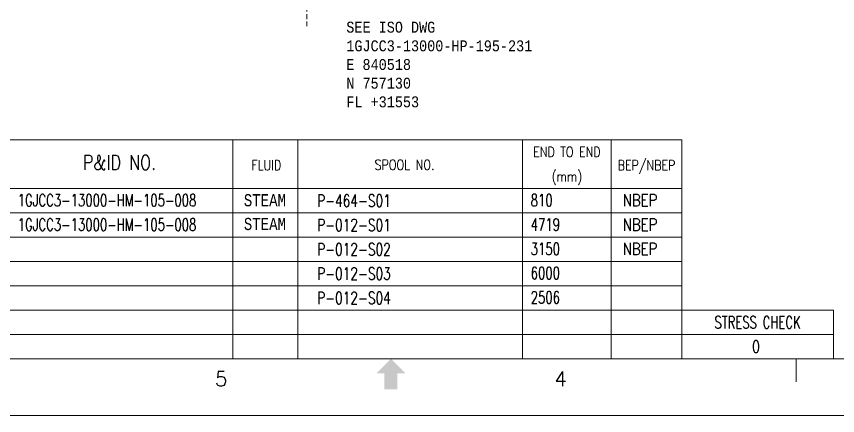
# Model space of a CAD drawing. Extents: x 0 to 841, y 0 to 594.
# Drawn here: x 337.3 to 539.5, y 0 to 98.3 of the extents above; entities that cross this region are included whole.
import ezdxf
from ezdxf.enums import TextEntityAlignment as Align

# ---------------------------------------------------------------- set-up
doc = ezdxf.new("R2010")
doc.units = 0
doc.header["$LTSCALE"] = 5
doc.header["$MEASUREMENT"] = 0
doc.linetypes.add('HIDDEN', pattern=[0.375, 0.25, -0.125])
doc.layers.get('0').update_dxf_attribs({"lineweight": 9})
for name, color, linetype, lineweight in [('3', 7, 'Continuous', 9), ('42', 7, 'Continuous', 9), ('B', 7, 'Continuous', 9), ('EQUIPMENT', 7, 'Continuous', 9), ('T-TEXT1', 7, 'Continuous', 9)]:
    doc.layers.add(name, color=color, linetype=linetype, lineweight=lineweight)
doc.styles.add('MONOTXT', font='monotxt.shx')
doc.styles.add('ROMANS', font='romans.shx')
doc.styles.add('TXT', font='monotxt.shx')

msp = doc.modelspace()

# ---------------------------------------------------------------- linework, layer by layer
at = {"layer": '42', "color": 3, "linetype": 'Continuous', "lineweight": 0}
msp.add_line((529.27, 8.28), (529.27, 14), dxfattribs=at)
for points in [[(0, 0), (841, 0), (841, 594), (0, 594)], [(35, 580), (827, 580), (827, 14), (35, 14)]]:
    msp.add_lwpolyline(points, close=True, dxfattribs=at)
for points in [[(429.55, 14), (425.96, 10.41), (433.14, 10.41)], [(427.94, 10.41), (427.94, 6.49), (431.15, 10.41), (431.15, 6.49)]]:
    msp.add_solid(points, dxfattribs=at)
at = {"layer": 'B', "color": 7, "linetype": 'Continuous', "lineweight": 0}
for p, q in [((35, 67.92), (501.15, 67.92)), ((390.65, 67.92), (390.65, 14)), ((390.65, 67.92), (390.65, 14)), ((406.63, 67.92), (406.63, 14)), ((461.93, 67.92), (461.93, 14)), ((461.93, 67.92), (461.93, 14)), ((461.93, 67.92), (461.93, 14)), ((483.79, 67.92), (483.79, 14)), ((501.15, 67.92), (501.15, 14)), ((501.15, 67.92), (501.15, 14)), ((501.15, 67.92), (501.15, 14)), ((35, 55.95), (501.15, 55.95)), ((35, 49.95), (501.15, 49.95)), ((35, 49.95), (501.15, 49.95)), ((35, 43.95), (501.15, 43.95)), ((35, 43.95), (501.15, 43.95)), ((35, 37.98), (501.15, 37.98)), ((35, 37.98), (501.15, 37.98)), ((35, 31.98), (501.15, 31.98)), ((35, 31.98), (501.15, 31.98)), ((35, 25.98), (501.15, 25.98)), ((35, 25.98), (501.15, 25.98)), ((501.15, 25.98), (538.48, 25.98)), ((501.15, 25.98), (538.48, 25.98)), ((538.48, 25.98), (538.48, 14)), ((35, 20), (466.15, 20)), ((35, 20), (501.15, 20)), ((501.15, 20), (538.48, 20)), ((501.15, 20), (538.48, 20))]:
    msp.add_line(p, q, dxfattribs=at)
at = {"layer": 'T-TEXT1', "color": 2, "linetype": 'HIDDEN', "lineweight": 0}
msp.add_line((408.79, 113.92), (408.79, 95.92), dxfattribs=at)

# ---------------------------------------------------------------- texts
at = {"color": 7, "linetype": 'Continuous', "lineweight": 0, "style": 'MONOTXT', "width": 0.8}
for p in [(398.51, 53.05), (398.51, 47.2)]:
    msp.add_text('STEAM', height=3, dxfattribs=at).set_placement(p, align=Align.MIDDLE)
at = {"layer": '3', "color": 2, "linetype": 'Continuous', "lineweight": 0, "style": 'TXT', "width": 0.851861}
for s, p in [('SEE ISO DWG', (418.55, 94.33)), ('1GJCC3-13000-HP-195-231', (418.55, 89.73)), ('E 840518', (418.55, 85.13)), ('N 757130', (418.55, 80.53)), ('FL +31553', (418.55, 75.93))]:
    msp.add_text(s, height=2.7, dxfattribs=at).set_placement(p)
at = {"layer": '42', "color": 3, "linetype": 'Continuous', "lineweight": 0, "style": 'ROMANS', "width": 1.001426}
for s, p in [('5', (387.74, 9.06)), ('4', (471.31, 9.06))]:
    msp.add_text(s, height=3.58, dxfattribs=at).set_placement(p, align=Align.MIDDLE)
at = {"layer": 'B', "color": 2, "linetype": 'Continuous', "lineweight": 0, "style": 'ROMANS'}
for s, height, width, p in [('END TO END', 2.497, 0.799964, (472.86, 63.7)), ('P&ID NO.', 3.6, 0.8, (362.7, 60.53)), ('FLUID', 2.497, 0.799964, (398.85, 60.42)), ('SPOOL NO.', 2.497, 0.799964, (432.88, 60.53)), ('BEP/NBEP', 2.497, 0.799964, (492.46, 60.42)), ('(mm)', 2.497, 0.799964, (472.86, 57.67))]:
    msp.add_text(s, height=height, dxfattribs=dict(at, width=width)).set_placement(p, align=Align.CENTER)
at = {"layer": 'EQUIPMENT', "color": 7, "linetype": 'Continuous', "lineweight": 0, "style": 'ROMANS'}
for s, width, p in [('1GJCC3-13000-HM-105-008', 0.7, (337.63, 51.55)), ('P-464-S01', 0.73, (411.38, 51.42)), ('810', 0.7, (463.95, 51.55)), ('NBEP', 0.8, (486.59, 51.55)), ('1GJCC3-13000-HM-105-008', 0.7, (337.63, 45.55)), ('4719', 0.7, (463.95, 45.55)), ('NBEP', 0.8, (486.59, 45.55)), ('P-012-S01', 0.73, (411.38, 45.42)), ('3150', 0.7, (463.95, 39.57)), ('NBEP', 0.8, (486.59, 39.57)), ('P-012-S02', 0.73, (411.38, 39.45)), ('P-012-S03', 0.73, (411.38, 33.48)), ('6000', 0.7, (463.95, 33.6)), ('P-012-S04', 0.73, (411.38, 27.48)), ('2506', 0.7, (463.95, 27.6))]:
    msp.add_text(s, height=3, dxfattribs=dict(at, width=width)).set_placement(p)
at = {"layer": 'EQUIPMENT', "color": 2, "linetype": 'Continuous', "lineweight": 0, "style": 'ROMANS', "width": 0.7}
msp.add_text('STRESS CHECK', height=3, dxfattribs=at).set_placement((519.81, 22.99), align=Align.MIDDLE_CENTER)
at = {"layer": 'EQUIPMENT', "color": 7, "linetype": 'Continuous', "lineweight": 0, "style": 'ROMANS', "width": 0.7}
msp.add_text('O', height=3, dxfattribs=at).set_placement((519.42, 17.01), align=Align.MIDDLE_CENTER)

doc.saveas('drawing.dxf')
